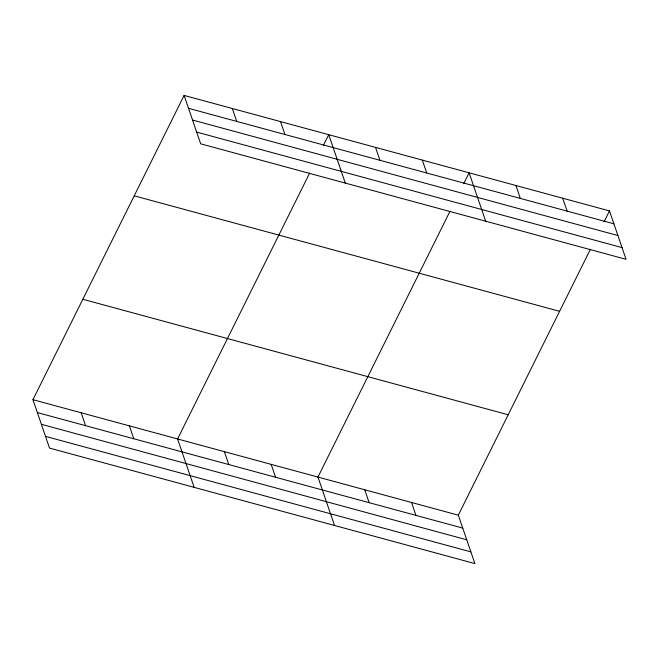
<?xml version="1.0" encoding="UTF-8"?>
<svg xmlns="http://www.w3.org/2000/svg" width="659" height="659" viewBox="0 0 659 659"><rect width="100%" height="100%" fill="white"/><g stroke="black" fill="none" stroke-linecap="round" stroke-linejoin="round"><path stroke-width="0.99" d="M590.431 249.25L458.318 515.181L474.892 563.585L49.524 448.087L32.95 399.683L184.108 95.415L609.476 210.913L626.05 259.317L200.682 143.819L184.108 95.415M309.689 173.02L177.576 438.952L194.15 487.355M323.289 145.639L328.734 134.683L345.308 183.087M450.056 211.135L317.951 477.067L334.525 525.47M463.664 183.754L469.109 172.798L485.675 221.202M604.039 221.869L609.476 210.913M188.523 108.315L613.9 223.821M192.535 120.029L617.903 235.535M196.67 132.105L622.038 247.603M134.222 195.822L559.598 311.32M82.828 299.268L508.204 414.775M32.95 399.683L458.318 515.181M37.365 412.583L462.742 528.09M41.377 424.297L466.753 539.803M45.512 436.373L470.88 551.871M562.687 198.211L567.102 211.111M515.898 185.508L520.313 198.408M422.312 160.096L426.735 172.996M375.523 147.385L379.938 160.294M411.529 502.479L415.944 515.379M280.528 121.594L284.943 134.502M364.74 489.769L369.155 502.677M232.314 108.504L236.738 121.404M271.154 464.364L275.577 477.264M224.365 451.654L228.788 464.562M129.37 425.862L133.785 438.762M81.156 412.773L85.579 425.673"/></g></svg>
